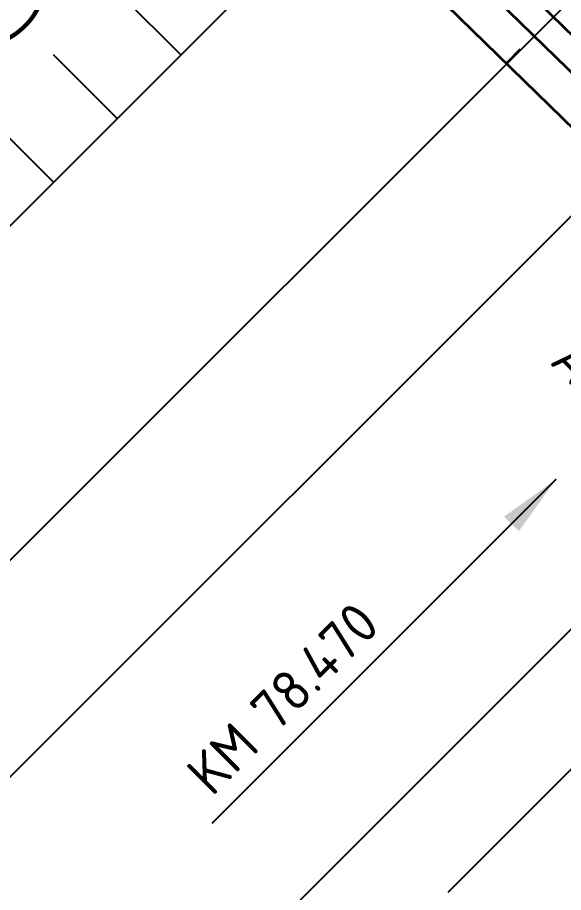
# Model space of a CAD drawing. Header units: metres. Extents: x 134219 to 139178, y 438661 to 444352.
# Drawn here: x 137691.64 to 137721.94, y 439924.39 to 439972.99 of the extents above; entities that cross this region are included whole.
import ezdxf
from ezdxf.enums import TextEntityAlignment as Align

# ---------------------------------------------------------------- set-up
doc = ezdxf.new("R2010")
doc.units = ezdxf.units.M
doc.linetypes.add('13strp', pattern=[4, 1, -3])
for name, color, linetype, lineweight in [('N-WE-AM-KILOMETRERING-S', 7, 'Continuous', 25), ('N-WE-KL-ET_AARDING-S', 7, 'Continuous', 25), ('N-WE-KL-ET_AARDING_AARDELECTRODE-T18', 10, 'Continuous', 18), ('N-WE-KL-ET_AARDING_AARDELECTRODE-T25', 7, 'Continuous', 25), ('N-WE-KL-ET_LS_OV_KABEL-T25', 7, 'Continuous', 25), ('Utd-ondergr-nw', 8, '13strp', 35), ('X-XX-AL-AANPIJLING-G', 7, 'Continuous', 18), ('X-XX-AL-AANPIJLING-S', 7, 'Continuous', 25)]:
    doc.layers.add(name, color=color, linetype=linetype, lineweight=lineweight)
doc.layers.add('N-WE-KL-MONITORING-T25', color=2, linetype='Continuous')
doc.styles.add('ISO18', font='NLCS-ISO.ttf')
doc.styles.add('ISO25', font='NLCS-ISO.ttf')
doc.styles.add('NLCS-ISO', font='NLCS-ISO.ttf')
doc.dimstyles.new('UTD', dxfattribs={"dimtxt": 1.8, "dimasz": 1.8, "dimexe": 0, "dimexo": 0, "dimgap": 0.5, "dimtad": 1, "dimdec": 1, "dimzin": 1, "dimdsep": 46, "dimtxsty": 'ISO18', "dimcen": 2.5, "dimclrd": 256, "dimclre": 256, "dimclrt": 1, "dimadec": 0, "dimazin": 0, "dimtfac": 1, "dimtdec": 1, "dimtmove": 0, "dimatfit": 3, "dimfxl": 0, "dimlwd": -1, "dimlwe": -1, "dimarcsym": 0})

# ---------------------------------------------------------------- blocks, each defined once
blk = doc.blocks.new('SKL-ET_AARDING_AARDELECTRODE-SO')
for points in [[(2.5, 1.5), (2.5, -1.5)], [(3.5, 1), (3.5, -1)], [(4.5, -0.5), (4.5, 0.5)], [(0, 0), (2.5, 0)]]:
    blk.add_lwpolyline(points)
at = {"layer": 'N-WE-KL-ET_AARDING_AARDELECTRODE-T18', "style": 'NLCS-ISO', "flags": 1}
for tag, p in [('OMSCHRIJVING_LEGENDA', (0, -8.635)), ('CONSTRUCTIENUMMER', (0, -12.42)), ('LOCATIE', (0, -16.204)), ('OVERIGE_OPMERKING(EN)_1', (0, -19.989)), ('OVERIGE_OPMERKING(EN)_2', (0, -23.773))]:
    blk.add_attdef(tag, p, '', height=1.8, dxfattribs=at)
at = {"layer": 'N-WE-KL-ET_AARDING_AARDELECTRODE-T25', "style": 'NLCS-ISO'}
blk.add_attdef('TYPE_SYMBOOL', (0, 4.405), '', height=2.25, dxfattribs=at)
blk = doc.blocks.new('SAL-AM_KILOMETRERING-SO')
blk.add_lwpolyline([(-37, 0), (-28, 0), (-10, 0)])
at = {"style": 'ISO25'}
blk.add_text('KM', height=2.25, dxfattribs=at).set_placement((-36, 1))
blk.add_attdef('KM', (-31, 1), '', height=2.25, dxfattribs=at)

msp = doc.modelspace()

# ---------------------------------------------------------------- linework, layer by layer
at = {"layer": 'Utd-ondergr-nw', "linetype": 'Continuous', "flags": 128}
for points in [[(137624.895, 440067.061), (137632.057, 440060.082), (137639.218, 440053.102), (137646.38, 440046.123), (137653.541, 440039.143), (137660.703, 440032.164), (137667.864, 440025.184), (137675.026, 440018.205), (137675.599, 440017.647), (137682.187, 440011.225), (137689.349, 440004.246), (137696.51, 439997.266), (137703.672, 439990.287), (137710.833, 439983.307), (137717.994, 439976.328), (137725.156, 439969.349), (137732.317, 439962.369), (137739.479, 439955.39), (137746.64, 439948.41), (137753.802, 439941.431), (137760.963, 439934.451), (137768.125, 439927.472)], [(137623.848, 440065.987), (137631.01, 440059.008), (137638.171, 440052.028), (137645.333, 440045.049), (137652.494, 440038.069), (137659.656, 440031.09), (137666.817, 440024.11), (137673.979, 440017.131), (137674.552, 440016.572), (137681.14, 440010.151), (137688.302, 440003.172), (137695.463, 439996.192), (137702.625, 439989.213), (137709.786, 439982.233), (137716.948, 439975.254), (137724.109, 439968.274), (137731.271, 439961.295), (137738.432, 439954.315), (137745.593, 439947.336), (137752.755, 439940.356), (137759.916, 439933.377), (137767.078, 439926.397)], [(137622.33, 440064.43), (137629.492, 440057.45), (137636.653, 440050.471), (137643.815, 440043.491), (137650.976, 440036.512), (137658.138, 440029.532), (137665.299, 440022.553), (137672.461, 440015.573), (137673.034, 440015.015), (137679.622, 440008.594), (137686.784, 440001.614), (137693.945, 439994.635), (137701.107, 439987.655), (137708.268, 439980.676), (137715.43, 439973.696), (137722.591, 439966.717), (137729.753, 439959.737), (137736.914, 439952.758), (137744.076, 439945.778), (137751.237, 439938.799), (137758.398, 439931.819), (137765.56, 439924.84)], [(137719.527, 439971.222), (137718.768, 439970.443)]]:
    msp.add_lwpolyline(points, dxfattribs=at)
at = {"layer": 'X-XX-AL-AANPIJLING-S'}
for p, q in [((137686.56, 439956.766), (137740.86, 440011.064)), ((137663.834, 439915.475), (137750.502, 440002.14)), ((137700.702, 439970.908), (137697.167, 439974.444)), ((137756.271, 439972.917), (137691.845, 439908.493)), ((137697.166, 439967.372), (137693.631, 439970.908)), ((137693.631, 439963.837), (137690.095, 439967.373)), ((137726.201, 439965.801), (137647.957, 439887.559)), ((137753.97, 439962.849), (137715.511, 439924.392))]:
    msp.add_line(p, q, dxfattribs=at)

# ---------------------------------------------------------------- block references
at = {"layer": 'N-WE-AM-KILOMETRERING-S'}
ref = msp.add_blockref('SAL-AM_KILOMETRERING-SO', (137728.601, 439954.413), dxfattribs=dict(at, rotation=44.9988472609332))
ref.add_attrib('KM', '78.470', (137705.973, 439933.2), dxfattribs={"layer": 'N-WE-KL-MONITORING-T25', "height": 2.25, "rotation": 44.9988, "style": 'ISO25'})
at = {"layer": 'N-WE-KL-ET_AARDING-S'}
ref = msp.add_blockref('SKL-ET_AARDING_AARDELECTRODE-SO', (137727.393, 439958.781), dxfattribs=dict(at, rotation=225.7285199076))
ref.add_attrib('TYPE_SYMBOOL', 'A', (137721.107, 439953.812), dxfattribs={"layer": 'N-WE-KL-MONITORING-T25', "height": 2.25, "rotation": 314.9988, "style": 'ISO25'})

# ---------------------------------------------------------------- texts
at = {"layer": 'N-WE-KL-ET_LS_OV_KABEL-T25', "style": 'NLCS-ISO'}
msp.add_text('RWS HDPE Ø32 (4v BREAKOUT)', height=2.5, rotation=314.9988, dxfattribs=at).set_placement((137692.274, 439972.266), align=Align.MIDDLE_RIGHT)

# ---------------------------------------------------------------- leaders
at = {"layer": 'X-XX-AL-AANPIJLING-G'}
msp.add_leader([(137721.529, 439947.342), (137702.437, 439928.251)], dimstyle='UTD', override={"dimasz": 3.5, "dimfxl": 0}, dxfattribs=at)

doc.saveas('drawing.dxf')
